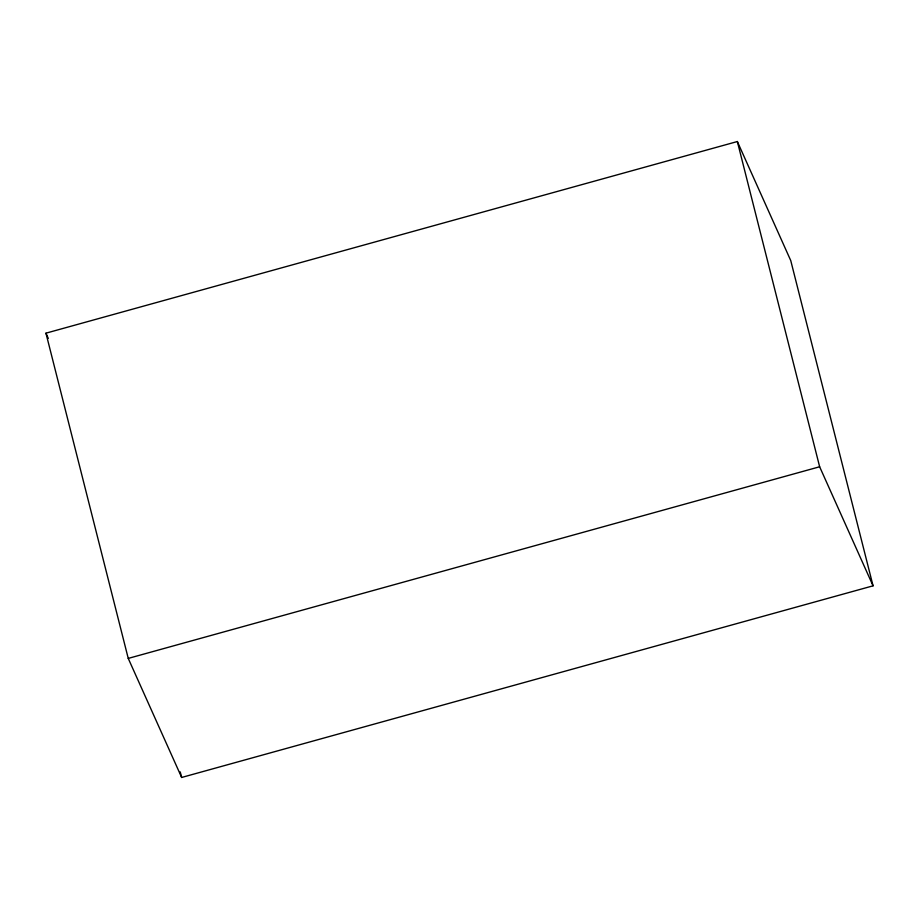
<?xml version="1.0" encoding="UTF-8"?>
<svg xmlns="http://www.w3.org/2000/svg" width="919" height="919" viewBox="0 0 919 919"><rect width="100%" height="100%" fill="white"/><g stroke="black" fill="none" stroke-linecap="round" stroke-linejoin="round"><path stroke-width="1.38" d="M45.95 333.172L737.348 141.537L790.754 260.594L873.05 585.828L181.652 777.463L128.246 658.406L45.95 333.172L48.293 338.399M128.246 658.406L819.645 466.772L873.05 585.828M737.348 141.537L819.645 466.772M180.239 771.903L181.652 777.463"/></g></svg>
